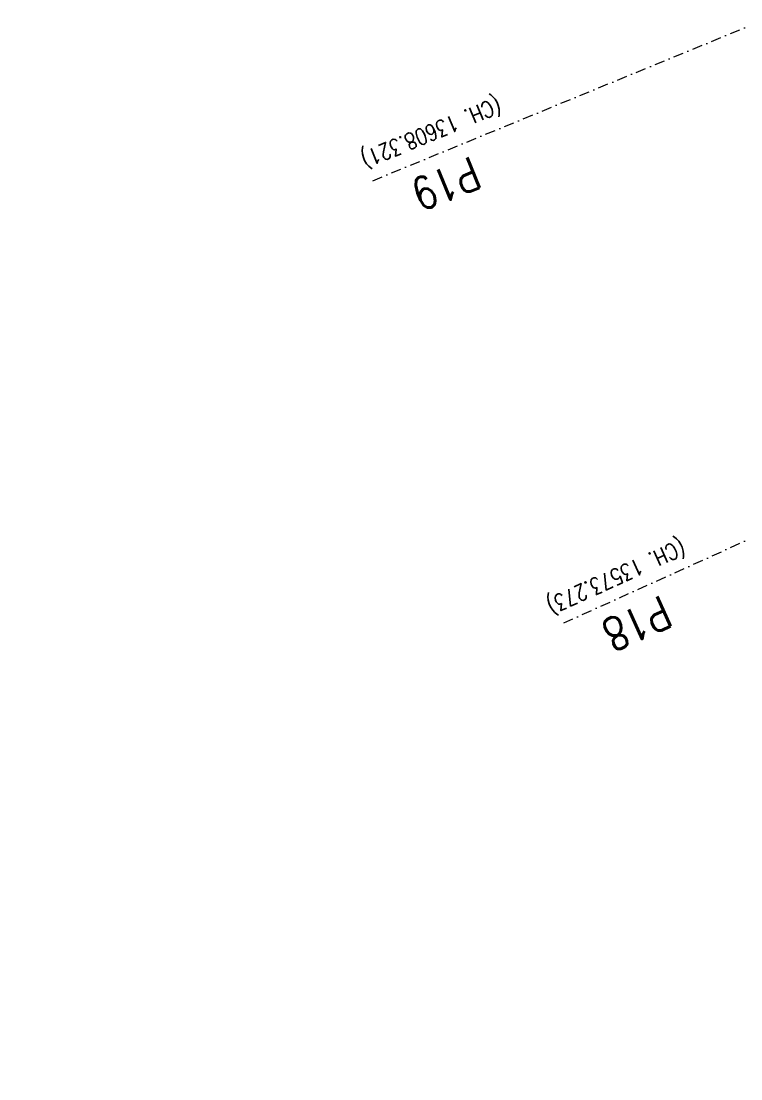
# Model space of a CAD drawing. Header units: millimetres. Extents: x 27228149 to 29012050, y 40856015 to 42918728.
# Drawn here: x 27346643 to 27401939, y 42285519 to 42366813 of the extents above; entities that cross this region are included whole.
import ezdxf
from ezdxf.enums import TextEntityAlignment as Align

# ---------------------------------------------------------------- set-up
doc = ezdxf.new("R2010")
doc.units = ezdxf.units.MM
doc.header["$LTSCALE"] = 0.05
doc.linetypes.add('DGN Style 3', pattern=[27349.722329, 19535.51595, -7814.20638])
doc.linetypes.add('DGN Style 4', pattern=[31276.361035, 15628.41276, -7814.20638, 19.535516, -7814.20638])
for name, color, linetype, lineweight in [('InnerEdge_NB', 7, 'Continuous', 0), ('InnerEdge_SB', 7, 'Continuous', 0), ('OuterEdge_NB', 7, 'Continuous', 0), ('PlacementCurve_NB', 1, 'DGN Style 3', 0), ('PlacementCurve_SB', 1, 'DGN Style 3', 0), ('S-_ANOTCHNG_T-', 7, 'Continuous', 13), ('S-_ANOTMTLE_A-', 4, 'Continuous', 40), ('S-_GRIDLINE_E- Adjusted', 6, 'DGN Style 4', 0), ('S-_WALLLBW-_E-', 40, 'Continuous', 13)]:
    doc.layers.add(name, color=color, linetype=linetype, lineweight=lineweight)
doc.styles.add('500T5', font='romans.shx', dxfattribs={"width": 0.8, "height": 2.5})

msp = doc.modelspace()

# ---------------------------------------------------------------- linework, layer by layer
at = {"layer": 'InnerEdge_NB'}
msp.add_lwpolyline([(27283724.5, 42878514.7, -0.0568157), (27345588.8, 42682480.7), (27368075.3, 42566916.3, 0.0263705), (27393633.3, 42464653, 0.0426618), (27458420.2, 42303807.1, 0.1075608), (27699785.7, 42006839.6, 0.026969), (27783127.3, 41947329.2), (27839783.5, 41911319.6)], format="xyb", dxfattribs=at)
at = {"layer": 'InnerEdge_SB', "extrusion": (0, 0, -1)}
msp.add_lwpolyline([(-27784629.2, 41949692.3, 0.026969), (-27701533.2, 42009027.3, 0.1075608), (-27460918.9, 42305070.6, 0.0691101), (-27370363.7, 42569291.8)], format="xyb", dxfattribs=at)
at = {"layer": 'OuterEdge_NB', "extrusion": (0, 0, -1)}
msp.add_arc((-28366874.4, 42763192.6), 1032150, 334.1501386, 342.946718, dxfattribs=at)
at = {"layer": 'PlacementCurve_NB'}
msp.add_lwpolyline([(27288809.3, 42846343.4, -0.0480477), (27337834.2, 42680971.8), (27359958.8, 42567267.3, 0.0690894), (27451045.4, 42301107.2, 0.1079959), (27694979, 42000696.1, 0.0193193), (27725549.4, 41977271, 0.0146476), (27778701.6, 41940923.9), (27835716.4, 41904662.4)], format="xyb", dxfattribs=at)
at = {"layer": 'PlacementCurve_SB'}
msp.add_lwpolyline([(27305541.4, 42854039, -0.0482858), (27355899.2, 42684467.3), (27377998.9, 42570890.3, 0.0688708), (27467496.8, 42309348.2, 0.1110949), (27715510, 42007942.3, 0.028125), (27802629.8, 41947720.4), (27845874.9, 41921290)], format="xyb", dxfattribs=at)
at = {"layer": 'S-_GRIDLINE_E- Adjusted'}
for p, q in [((27373655.2, 42354547.3), (27468577.5, 42393598.4)), ((27388330.6, 42320556.3), (27456605.9, 42351435.2))]:
    msp.add_line(p, q, dxfattribs=at)
at = {"layer": 'S-_WALLLBW-_E-', "extrusion": (0, 0, -1)}
for radius in [1033900, 1032500]:
    msp.add_arc((-28366874.4, 42763192.6), radius, 334.1501386, 342.946718, dxfattribs=at)

# ---------------------------------------------------------------- texts
at = {"layer": 'S-_ANOTCHNG_T-', "style": '500T5', "width": 0.8}
for s, rotation, p in [('(CH. 13608.321)', 202.3623, (27383680, 42359852.9)), ('(CH. 13573.273)', 204.3358, (27397836.1, 42325904.6))]:
    msp.add_text(s, height=1250, rotation=rotation, dxfattribs=at).set_placement(p, align=Align.TOP_LEFT)
at = {"layer": 'S-_ANOTMTLE_A-', "linetype": 'Continuous', "style": '500T5', "width": 0.8}
for s, rotation, p in [('P19', 202.3623, (27382168.3, 42354142.7)), ('P18', 204.3358, (27396852.5, 42320445.1))]:
    msp.add_text(s, height=2500, rotation=rotation, dxfattribs=at).set_placement(p, align=Align.TOP_LEFT)

doc.saveas('drawing.dxf')
